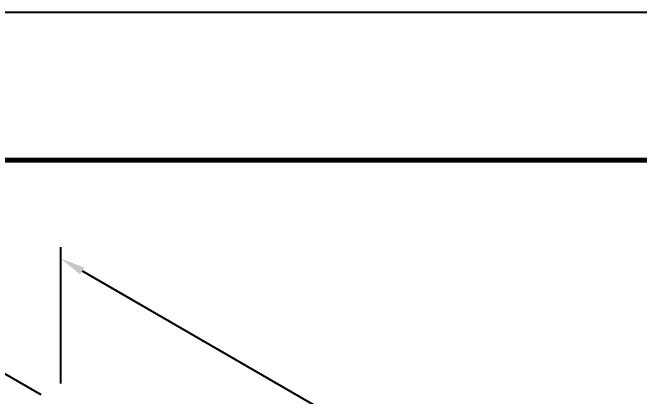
# Model space of a CAD drawing. Header units: millimetres. Extents: x 0 to 594, y 0 to 420.
# Drawn here: x 249 to 312.8, y 381 to 420 of the extents above; entities that cross this region are included whole.
import ezdxf

# ---------------------------------------------------------------- set-up
doc = ezdxf.new("R2010")
doc.units = ezdxf.units.MM
doc.header["$LTSCALE"] = 0.25
doc.layers.add('치수', color=1, linetype='Continuous')
doc.styles.add('AdskIsoMetric', font='arial.ttf', dxfattribs={"width": 0.8, "height": 2.5})
doc.styles.add('AdskIsoMetric-30', font='arial.ttf', dxfattribs={"width": 0.8, "height": 2.5})
doc.styles.add('AdskIsoMetric30', font='arial.ttf', dxfattribs={"width": 0.8, "oblique": 30, "height": 2.5})
doc.dimstyles.new('AdskIsoMetric', dxfattribs={"dimtxt": 2.5, "dimasz": 2.5, "dimexe": 1, "dimexo": 2, "dimgap": 0.8, "dimtad": 1, "dimdec": 0, "dimrnd": 1, "dimzin": 0, "dimdsep": 46, "dimtxsty": 'AdskIsoMetric', "dimcen": 0, "dimclrt": 7, "dimadec": 0, "dimazin": 0, "dimtfac": 1, "dimtdec": 0, "dimtmove": 1, "dimatfit": 3, "dimfxl": 0, "dimfrac": 2, "dimtolj": 1, "dimtzin": 0, "dimarcsym": 0})

# ---------------------------------------------------------------- blocks, each defined once
blk = doc.blocks.new('*D24')
at = {"layer": 'Defpoints', "color": 0}
for p in [(253.959, 380), (331.055, 350.489), (331.055, 335.489)]:
    blk.add_point(p, dxfattribs=at)
at = {"layer": '치수', "color": 0, "lineweight": -2}
for p, q in [((253.959, 382.31), (253.959, 396.155)), ((256.125, 393.75), (328.89, 351.739)), ((331.055, 337.798), (331.055, 351.644))]:
    blk.add_line(p, q, dxfattribs=at)
at = {"layer": '치수', "color": 0}
for points in [[(256.333, 394.111), (255.916, 393.389), (253.959, 395)], [(329.098, 352.1), (328.682, 351.378), (331.055, 350.489)]]:
    blk.add_solid(points, dxfattribs=at)
at = {"layer": '치수', "color": 7, "insert": (292.507, 375.362), "char_height": 2.5, "attachment_point": 5, "rotation": 330, "style": 'AdskIsoMetric-30'}
blk.add_mtext('\\A1;1834', dxfattribs=at)
blk = doc.blocks.new('*D25')
at = {"layer": 'Defpoints', "color": 0}
for p in [(240.969, 387.5), (253.959, 380), (253.959, 222.912)]:
    blk.add_point(p, dxfattribs=at)
at = {"layer": '치수', "color": 0, "lineweight": -2}
for p, q in [((251.959, 381.155), (239.969, 388.077)), ((240.969, 232.912), (240.969, 385)), ((251.959, 224.067), (239.969, 230.989))]:
    blk.add_line(p, q, dxfattribs=at)
at = {"layer": '치수', "color": 0}
for points in [[(240.552, 385), (241.386, 385), (240.969, 387.5)], [(240.552, 232.912), (241.386, 232.912), (240.969, 230.412)]]:
    blk.add_solid(points, dxfattribs=at)
at = {"layer": '치수', "color": 7, "insert": (238.703, 310.265), "char_height": 2.5, "attachment_point": 5, "rotation": 90, "style": 'AdskIsoMetric30'}
blk.add_mtext('\\A1;4379', dxfattribs=at)

msp = doc.modelspace()

# ---------------------------------------------------------------- linework, layer by layer
msp.add_lwpolyline([(0, 0), (594, 0), (594, 420), (0, 420)], close=True)
at = {"const_width": 0.5}
msp.add_lwpolyline([(15, 15), (579, 15), (579, 405), (15, 405)], close=True, dxfattribs=at)

# ---------------------------------------------------------------- dimensions: what is measured, and where the dimension line sits
at = {"layer": '치수'}
for base, p1, p2, angle, text, override, picture, middle in [((331.055, 350.489), (253.959, 380), (331.055, 335.489), 330, '1834', {"dimtad": 0, "dimlfac": 20.599129, "dimtxsty": 'AdskIsoMetric-30', "dimse1": 0, "dimse2": 0, "dimsd1": 0, "dimsd2": 0, "dimtmove": 1}, '*D24', (292.507, 375.362)), ((240.969, 387.5), (253.959, 222.912), (253.959, 380), 90, '4379', {"dimtad": 0, "dimlfac": 27.873484, "dimtxsty": 'AdskIsoMetric30', "dimse1": 0, "dimse2": 0, "dimsd1": 0, "dimsd2": 0, "dimtmove": 1}, '*D25', (238.703, 310.265))]:
    dim = msp.add_linear_dim(base=base, p1=p1, p2=p2, angle=angle, text=text, dimstyle='AdskIsoMetric', override=override, dxfattribs=at)
    dim.commit()
    dim.dimension.update_dxf_attribs({"geometry": picture, "text_midpoint": middle, "dimtype": 160})

doc.saveas('drawing.dxf')
